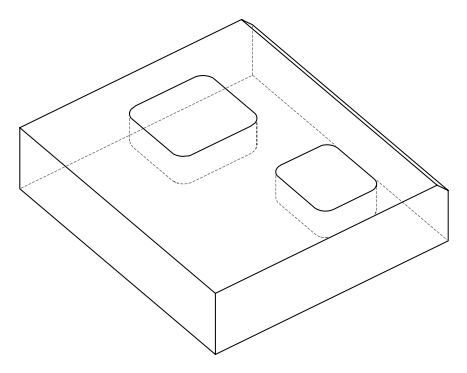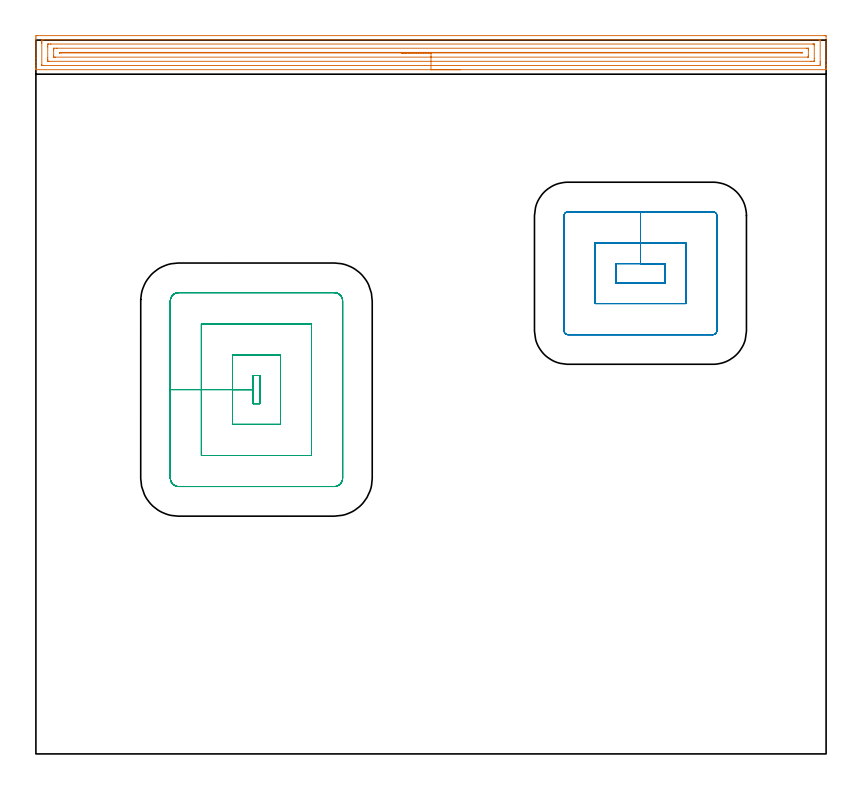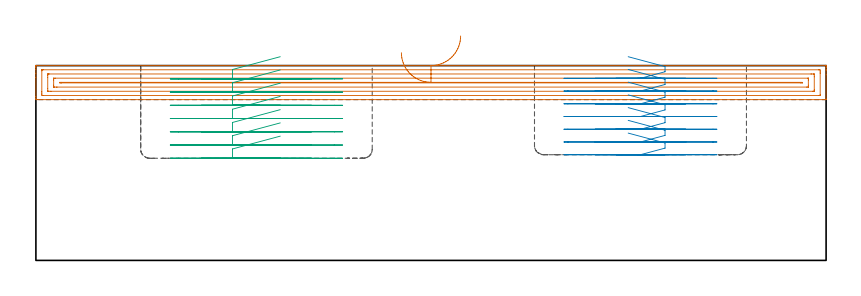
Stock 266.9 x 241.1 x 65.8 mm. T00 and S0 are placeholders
(PLAN: 3 operations, 1 tool changes, 25.1 min)
(1 AREA_MILL | FG_CHAMFER_SURFACE | UGT0205_001 | 10.84 min | 17649 mm3)
(2 MILL_RECTANGULAR_POCKET | POCKET_RECTANGULAR_STRAIGHT | UGT0201_095 | Follow Part, ap 5, ae 75% | 5.72 min | 128716 mm3)
(3 MILL_RECTANGULAR_POCKET_1 | POCKET_RECTANGULAR_STRAIGHT_1 | UGT0201_095 | Follow Part, ap 5, ae 75% | 8.56 min | 204225 mm3)
(TOOL UGT0205_001 | Chamfer Mill 20 x 3 x 45 deg. | D20 FL50 Z2)
(TOOL UGT0201_095 | End mill 20 mm | D20 R3 FL38 Z4)
(OP 1 AREA_MILL)
G17 G21 G94 G90
T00 M6
G54
G17 G0 G90 X143.451 Y231.103 S1061 M3
G43 Z75.8 H0
Z75.797
G94 G1 X143.413 Z74.925 F250.
X143.299 Z74.061
X143.11 Z73.209
X142.848 Z72.377
X142.514 Z71.571
X142.111 Z70.797
X141.642 Z70.061
X141.111 Z69.369
X140.522 Z68.726
X139.878 Z68.137
X139.186 Z67.606
X138.451 Z67.137
X137.677 Z66.734
X136.871 Z66.4
X136.039 Z66.138
X135.187 Z65.949
X134.322 Z65.835
X133.451 Z65.797
X0.185 Y231.1 Z65.8
X0.008 Y231.103 Z65.788
X0.006 Y231.107 Z65.784
X0. Y231.48 Z65.42
Y231.709 Z65.191
Y232.44 Z64.455
Y233.688 Z63.209
Y235.086 Z61.809
Y241.518 Z55.379
X0.004 Y242.142 Z54.756
X0.01 Y242.592 Z54.306
X0.172 Y242.596 Z54.302
X0.633 Y242.6 Z54.3
X266.267
X266.701 Y242.596 Z54.302
X266.89 Y242.592 Z54.306
X266.9 Y242.4 Z54.498
Y234.204 Z62.691
Y232.806 Z64.09
Y232.44 Z64.455
Y231.709 Z65.191
Y231.48 Z65.42
Y231.114 Z65.777
X266.833 Y231.105 Z65.789
X266.82 Y231.104 Z65.791
X266.8 Y231.103 Z65.792
X266.717 Y231.105 Z65.795
X133.451 Y231.103 Z65.797
Y232.517 Z64.383
X2.421 Y232.515 Z64.385
X2.345
X2.036 Y232.521 Z64.379
X2.009 Y232.525 Z64.375
X2.006 Y232.549 Z64.351
X2.002 Y232.585 Z64.315
X2.001 Y232.619 Z64.281
X2. Y232.856 Z64.044
Y239.911 Z56.989
X2.002 Y240.378 Z56.522
X2.006 Y240.787 Z56.113
X2.022 Y241.179 Z55.721
X2.421 Y241.185 Z55.715
X2.497
X264.479
X264.555
X264.864 Y241.179 Z55.721
X264.891 Y241.175 Z55.725
X264.895 Y241.151 Z55.749
X264.898 Y241.115 Z55.785
X264.899 Y241.081 Z55.819
X264.9 Y240.844 Z56.056
Y233.789 Z63.111
X264.898 Y233.322 Z63.578
X264.893 Y232.914 Z63.986
X264.876 Y232.527 Z64.373
X264.479 Y232.521 Z64.379
X264.398 Y232.52 Z64.38
X133.451 Y232.517 Z64.383
Y233.931 Z62.969
X4.489 Y233.929 Z62.971
X4.21 Y233.93 Z62.97
X4.117 Y233.932 Z62.968
X4.045 Y233.936 Z62.964
X4.01 Y233.943 Z62.957
X4.008 Y233.997 Z62.903
X4.003 Y234.204 Z62.696
X4. Y234.411 Z62.489
Y235.086 Z61.814
Y238.821 Z58.079
X4.002 Y239.496 Z57.404
X4.004 Y239.699 Z57.201
X4.01 Y239.765 Z57.135
X4.071 Y239.767 Z57.133
X4.21 Y239.769 Z57.131
X4.825 Y239.771 Z57.129
X5.105 Y239.772 Z57.128
X262.411 Y239.771 Z57.129
X262.69 Y239.77 Z57.13
X262.783 Y239.768 Z57.132
X262.856 Y239.765 Z57.135
X262.89 Y239.757 Z57.143
X262.893 Y239.703 Z57.197
X262.897 Y239.496 Z57.404
X262.9 Y239.289 Z57.611
Y234.879 Z62.021
X262.897 Y234.204 Z62.696
X262.894 Y234.003 Z62.897
X262.886 Y233.941 Z62.959
X262.827 Y233.939 Z62.961
X262.69 Y233.937 Z62.964
X262.069 Y233.934 Z62.966
X261.795
X133.451 Y233.931 Z62.969
X133.45 Y235.345 Z61.555
X6.633 Y235.343 Z61.557
X6.142 Y235.346 Z61.554
X6.033 Y235.348 Z61.552
X6.015 Y235.349 Z61.551
X6.01 Y235.364 Z61.536
X6.005 Y235.418 Z61.482
X6.002 Y235.528 Z61.372
X6. Y235.967 Z60.933
Y237.731 Z59.169
X6.003 Y238.172 Z58.728
X6.006 Y238.282 Z58.618
X6.01 Y238.336 Z58.564
X6.018 Y238.351 Z58.549
X6.048 Y238.352 Z58.548
X6.261 Y238.355 Z58.545
X6.893 Y238.357 Z58.543
X7.154
X260.267
X260.758 Y238.355 Z58.545
X260.867 Y238.352 Z58.548
X260.885 Y238.351 Z58.549
X260.89 Y238.336 Z58.564
X260.895 Y238.282 Z58.618
X260.898 Y238.173 Z58.727
X260.9 Y237.733 Z59.167
Y235.969 Z60.931
X260.899 Y235.528 Z61.372
X260.897 Y235.418 Z61.482
X260.893 Y235.363 Z61.537
X260.89 Y235.355 Z61.545
X260.88 Y235.353 Z61.547
X260.845 Y235.35 Z61.55
X260.635 Y235.348 Z61.552
X133.45 Y235.345 Z61.555
Y236.76 Z60.14
X8.588 Y236.757 Z60.143
X8.399 Y236.759 Z60.141
X8.025 Y236.764 Z60.136
X8.009 Y236.772 Z60.128
X8.005 Y236.781 Z60.119
X8.002 Y236.805 Z60.095
X8.003 Y236.85 Z60.05
X8.01 Y236.927 Z59.973
X8.305 Y236.937 Z59.963
X8.493 Y236.942 Z59.958
X8.588 Y236.943 Z59.957
X258.312
X258.501 Y236.941 Z59.959
X258.873 Y236.936 Z59.964
X258.891 Y236.917 Z59.983
X258.894 Y236.895 Z60.005
X258.895 Y236.85 Z60.05
X258.89 Y236.773 Z60.127
X258.574 Y236.766 Z60.134
X258.396 Y236.763 Z60.137
X133.45 Y236.76 Z60.14
X132.579 Z60.178
X131.714 Z60.292
X130.862 Z60.481
X130.03 Z60.744
X129.224 Z61.077
X128.45 Z61.48
X127.715 Z61.949
X127.023 Y236.759 Z62.48
X126.379 Z63.069
X125.79 Z63.713
X125.259 Z64.405
X124.79 Z65.141
X124.387 Z65.914
X124.054 Z66.72
X123.791 Z67.552
X123.603 Z68.404
X123.489 Z69.269
X123.451 Z70.141
G0 Z75.8
M5
M2
(OP 2 MILL_RECTANGULAR_POCKET)
G17 G21 G94 G90
T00 M6
G54
G17 G0 G90 X200.056 Y159.1 S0 M3
G43 Z75.8 H0
Z68.8
G94 G1 X212.5 Z65.466 F250.
Y165.6 Z63.724
X204.2 Z61.5
X195.9 F500.
Y159.1
X212.5
Y165.6
X204.2
Y172.6
X188.9
Y152.1
X219.5
Y172.6
X204.2
Y183.1
X179.7
G3 X178.4 Y181.8 R1.3
G1 Y142.9
G3 X179.7 Y141.6 R1.3
G1 X228.7
G3 X230. Y142.9 R1.3
G1 Y181.8
G3 X228.7 Y183.1 R1.3
G1 X204.2
X203.2
G0 X200.056 Y159.1 Z64.5
G1 X212.5 Z61.166 F250.
Y165.6 Z59.424
X204.2 Z57.2
X195.9 F500.
Y159.1
X212.5
Y165.6
X204.2
Y172.6
X188.9
Y152.1
X219.5
Y172.6
X204.2
Y183.1
X179.7
G3 X178.4 Y181.8 R1.3
G1 Y142.9
G3 X179.7 Y141.6 R1.3
G1 X228.7
G3 X230. Y142.9 R1.3
G1 Y181.8
G3 X228.7 Y183.1 R1.3
G1 X204.2
X203.2
G0 X200.056 Y159.1 Z60.2
G1 X212.5 Z56.866 F250.
Y165.6 Z55.124
X204.2 Z52.9
X195.9 F500.
Y159.1
X212.5
Y165.6
X204.2
Y172.6
X188.9
Y152.1
X219.5
Y172.6
X204.2
Y183.1
X179.7
G3 X178.4 Y181.8 R1.3
G1 Y142.9
G3 X179.7 Y141.6 R1.3
G1 X228.7
G3 X230. Y142.9 R1.3
G1 Y181.8
G3 X228.7 Y183.1 R1.3
G1 X204.2
X203.2
G0 X200.056 Y159.1 Z55.9
G1 X212.5 Z52.566 F250.
Y165.6 Z50.824
X204.2 Z48.6
X195.9 F500.
Y159.1
X212.5
Y165.6
X204.2
Y172.6
X188.9
Y152.1
X219.5
Y172.6
X204.2
Y183.1
X179.7
G3 X178.4 Y181.8 R1.3
G1 Y142.9
G3 X179.7 Y141.6 R1.3
G1 X228.7
G3 X230. Y142.9 R1.3
G1 Y181.8
G3 X228.7 Y183.1 R1.3
G1 X204.2
X203.2
G0 X200.056 Y159.1 Z51.6
G1 X212.5 Z48.266 F250.
Y165.6 Z46.524
X204.2 Z44.3
X195.9 F500.
Y159.1
X212.5
Y165.6
X204.2
Y172.6
X188.9
Y152.1
X219.5
Y172.6
X204.2
Y183.1
X179.7
G3 X178.4 Y181.8 R1.3
G1 Y142.9
G3 X179.7 Y141.6 R1.3
G1 X228.7
G3 X230. Y142.9 R1.3
G1 Y181.8
G3 X228.7 Y183.1 R1.3
G1 X204.2
X203.2
G0 X200.056 Y159.1 Z47.3
G1 X212.5 Z43.966 F250.
Y165.6 Z42.224
X204.2 Z40.
X195.9 F500.
Y159.1
X212.5
Y165.6
X204.2
Y172.6
X188.9
Y152.1
X219.5
Y172.6
X204.2
Y183.1
X179.7
G3 X178.4 Y181.8 R1.3
G1 Y142.9
G3 X179.7 Y141.6 R1.3
G1 X228.7
G3 X230. Y142.9 R1.3
G1 Y181.8
G3 X228.7 Y183.1 R1.3
G1 X204.2
X203.2
G0 X200.056 Y159.1 Z43.
G1 X212.5 Z39.666 F250.
Y165.6 Z37.924
X204.2 Z35.7
X195.9 F500.
Y159.1
X212.5
Y165.6
X204.2
Y172.6
X188.9
Y152.1
X219.5
Y172.6
X204.2
Y183.1
X179.7
G3 X178.4 Y181.8 R1.3
G1 Y142.9
G3 X179.7 Y141.6 R1.3
G1 X228.7
G3 X230. Y142.9 R1.3
G1 Y181.8
G3 X228.7 Y183.1 R1.3
G1 X204.2
X203.2
G0 Z75.8
M5
M2
(OP 3 MILL_RECTANGULAR_POCKET_1)
G17 G21 G94 G90
T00 M6
G54
G17 G0 G90 X82.534 Y134.8 S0 M3
G43 Z75.8 H0
Z68.8
G94 G1 X66.4 Z64.477 F250.
Y123.05 Z61.328
X73.4
Y118.3 F500.
X75.6
Y127.8
X73.4
Y123.05
X66.4
Y111.3
X82.6
Y134.8
X66.4
Y123.05
X55.9
Y100.8
X93.1
Y145.3
X55.9
Y123.05
X45.4
Y93.1
G3 X48.2 Y90.3 R2.8
G1 X100.8
G3 X103.6 Y93.1 R2.8
G1 Y153.
G3 X100.8 Y155.8 R2.8
G1 X48.2
G3 X45.4 Y153. R2.8
G1 Y123.05
Y122.05
G0 X82.534 Y134.8 Z64.328
G1 X66.4 Z60.005 F250.
Y123.05 Z56.857
X73.4
Y118.3 F500.
X75.6
Y127.8
X73.4
Y123.05
X66.4
Y111.3
X82.6
Y134.8
X66.4
Y123.05
X55.9
Y100.8
X93.1
Y145.3
X55.9
Y123.05
X45.4
Y93.1
G3 X48.2 Y90.3 R2.8
G1 X100.8
G3 X103.6 Y93.1 R2.8
G1 Y153.
G3 X100.8 Y155.8 R2.8
G1 X48.2
G3 X45.4 Y153. R2.8
G1 Y123.05
Y122.05
G0 X82.534 Y134.8 Z59.857
G1 X66.4 Z55.534 F250.
Y123.05 Z52.386
X73.4
Y118.3 F500.
X75.6
Y127.8
X73.4
Y123.05
X66.4
Y111.3
X82.6
Y134.8
X66.4
Y123.05
X55.9
Y100.8
X93.1
Y145.3
X55.9
Y123.05
X45.4
Y93.1
G3 X48.2 Y90.3 R2.8
G1 X100.8
G3 X103.6 Y93.1 R2.8
G1 Y153.
G3 X100.8 Y155.8 R2.8
G1 X48.2
G3 X45.4 Y153. R2.8
G1 Y123.05
Y122.05
G0 X82.534 Y134.8 Z55.386
G1 X66.4 Z51.063 F250.
Y123.05 Z47.914
X73.4
Y118.3 F500.
X75.6
Y127.8
X73.4
Y123.05
X66.4
Y111.3
X82.6
Y134.8
X66.4
Y123.05
X55.9
Y100.8
X93.1
Y145.3
X55.9
Y123.05
X45.4
Y93.1
G3 X48.2 Y90.3 R2.8
G1 X100.8
G3 X103.6 Y93.1 R2.8
G1 Y153.
G3 X100.8 Y155.8 R2.8
G1 X48.2
G3 X45.4 Y153. R2.8
G1 Y123.05
Y122.05
G0 X82.534 Y134.8 Z50.914
G1 X66.4 Z46.591 F250.
Y123.05 Z43.443
X73.4
Y118.3 F500.
X75.6
Y127.8
X73.4
Y123.05
X66.4
Y111.3
X82.6
Y134.8
X66.4
Y123.05
X55.9
Y100.8
X93.1
Y145.3
X55.9
Y123.05
X45.4
Y93.1
G3 X48.2 Y90.3 R2.8
G1 X100.8
G3 X103.6 Y93.1 R2.8
G1 Y153.
G3 X100.8 Y155.8 R2.8
G1 X48.2
G3 X45.4 Y153. R2.8
G1 Y123.05
Y122.05
G0 X82.534 Y134.8 Z46.443
G1 X66.4 Z42.12 F250.
Y123.05 Z38.971
X73.4
Y118.3 F500.
X75.6
Y127.8
X73.4
Y123.05
X66.4
Y111.3
X82.6
Y134.8
X66.4
Y123.05
X55.9
Y100.8
X93.1
Y145.3
X55.9
Y123.05
X45.4
Y93.1
G3 X48.2 Y90.3 R2.8
G1 X100.8
G3 X103.6 Y93.1 R2.8
G1 Y153.
G3 X100.8 Y155.8 R2.8
G1 X48.2
G3 X45.4 Y153. R2.8
G1 Y123.05
Y122.05
G0 X82.534 Y134.8 Z41.971
G1 X66.4 Z37.648 F250.
Y123.05 Z34.5
X73.4
Y118.3 F500.
X75.6
Y127.8
X73.4
Y123.05
X66.4
Y111.3
X82.6
Y134.8
X66.4
Y123.05
X55.9
Y100.8
X93.1
Y145.3
X55.9
Y123.05
X45.4
Y93.1
G3 X48.2 Y90.3 R2.8
G1 X100.8
G3 X103.6 Y93.1 R2.8
G1 Y153.
G3 X100.8 Y155.8 R2.8
G1 X48.2
G3 X45.4 Y153. R2.8
G1 Y123.05
Y122.05
G0 Z75.8
M5
M2
